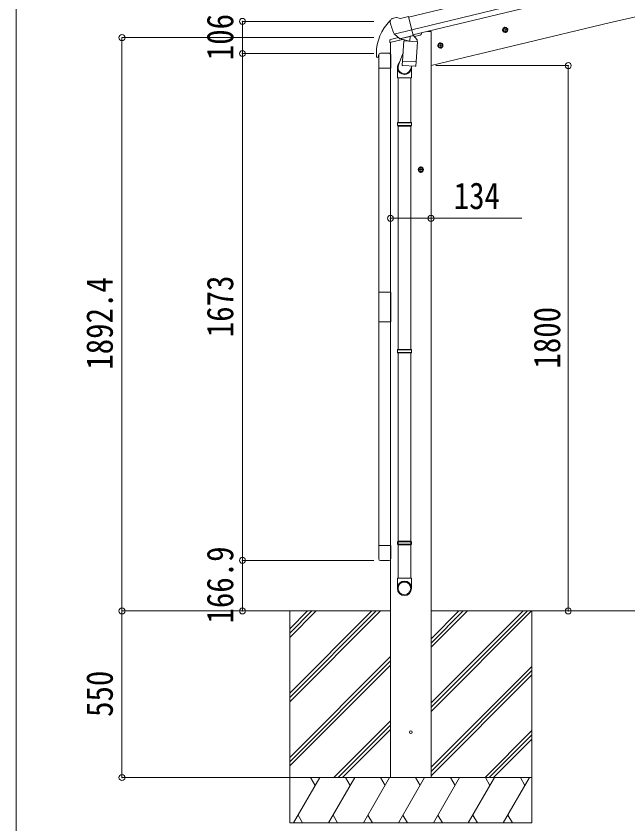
# Model space of a CAD drawing. Units: millimetres at full size. Extents: x -5590 to 5652, y -3902 to 3858.
# Drawn here: x -5590 to -3570, y -1525 to 1141 of the extents above; entities that cross this region are included whole.
import ezdxf
from ezdxf.enums import TextEntityAlignment as Align

# ---------------------------------------------------------------- set-up
doc = ezdxf.new("R2010")
doc.units = ezdxf.units.MM
doc.header["$LTSCALE"] = 20
doc.header["$PDMODE"] = 32
doc.header["$PDSIZE"] = 20
for name, color, linetype, lineweight in [('0-0_0', 7, 'Continuous', 9), ('0-1_本体', 7, 'Continuous', 9), ('0-2_部品', 7, 'Continuous', 9), ('0-A_寸法', 6, 'Continuous', 9), ('1-1_GLASS', 4, 'Continuous', 9), ('1-2_GLASS_SEAL', 4, 'Continuous', 9), ('F-0_240', 7, 'Continuous', 9)]:
    doc.layers.add(name, color=color, linetype=linetype, lineweight=lineweight)
doc.styles.add('ＭＳ ゴシック', font='')
doc.styles.get('ＭＳ ゴシック').set_extended_font_data('MS Gothic')

msp = doc.modelspace()

# ---------------------------------------------------------------- linework, layer by layer
at = {"layer": '0-0_0'}
for p, q in [((-4353.83, -822.04), (-4704.11, -822.04)), ((-4686.83, -822.04), (-4686.83, -1522.04)), ((-4686.83, -1093.54), (-4415.33, -822.04)), ((-4686.83, -1107.68), (-4401.19, -822.04)), ((-4686.83, -1121.82), (-4387.05, -822.04)), ((-4686.83, -881.41), (-4627.46, -822.04)), ((-4686.83, -895.55), (-4613.32, -822.04)), ((-4686.83, -909.69), (-4599.18, -822.04)), ((-4219.83, -822.04), (-2210.48, -822.04)), ((-4219.83, -1154.3), (-3887.57, -822.04)), ((-4219.83, -1126.01), (-3915.85, -822.04)), ((-4219.83, -1140.15), (-3901.71, -822.04)), ((-4219.83, -942.17), (-4099.7, -822.04)), ((-4219.83, -928.02), (-4113.84, -822.04)), ((-4219.83, -913.88), (-4127.99, -822.04)), ((-3886.83, -822.04), (-3886.83, -1522.04)), ((-4686.83, -1305.67), (-4353.83, -972.67)), ((-4686.83, -1319.81), (-4353.83, -986.81)), ((-4686.83, -1333.95), (-4353.83, -1000.95)), ((-4219.83, -1338.14), (-3886.83, -1005.15)), ((-4219.83, -1352.29), (-3886.83, -1019.29)), ((-4219.83, -1366.43), (-3886.83, -1033.43)), ((-4541.07, -1372.04), (-4353.83, -1184.8)), ((-4526.93, -1372.04), (-4353.83, -1198.94)), ((-4512.78, -1372.04), (-4353.83, -1213.09)), ((-4041.59, -1372.04), (-3886.83, -1217.28)), ((-4027.45, -1372.04), (-3886.83, -1231.42)), ((-4013.31, -1372.04), (-3886.83, -1245.56)), ((-3886.83, -1372.04), (-4686.83, -1372.04)), ((-4674.13, -1522.04), (-4587.53, -1372.04)), ((-4602.53, -1398.02), (-4617.53, -1372.04)), ((-4558.66, -1522.04), (-4472.06, -1372.04)), ((-4487.06, -1398.02), (-4502.06, -1372.04)), ((-4443.19, -1522.04), (-4356.59, -1372.04)), ((-4371.59, -1398.02), (-4386.59, -1372.04)), ((-4327.72, -1522.04), (-4241.12, -1372.04)), ((-4256.12, -1398.02), (-4271.12, -1372.03)), ((-4212.25, -1522.04), (-4125.65, -1372.04)), ((-4140.65, -1398.02), (-4155.65, -1372.04)), ((-4096.78, -1522.04), (-4010.18, -1372.04)), ((-4040.18, -1372.04), (-4025.18, -1398.02)), ((-3981.31, -1522.04), (-3894.71, -1372.04)), ((-3924.71, -1372.04), (-3909.71, -1398.02)), ((-4659.13, -1496.06), (-4644.13, -1522.04)), ((-4543.66, -1496.06), (-4528.66, -1522.04)), ((-4428.19, -1496.06), (-4413.19, -1522.04)), ((-4312.72, -1496.06), (-4297.72, -1522.04)), ((-4197.25, -1496.06), (-4182.25, -1522.04)), ((-4081.78, -1496.06), (-4066.78, -1522.04)), ((-3966.31, -1496.06), (-3951.31, -1522.04)), ((-4686.83, -1522.04), (-3886.83, -1522.04))]:
    msp.add_line(p, q, dxfattribs=at)
at = {"layer": '0-1_本体', "color": 4}
for p, q in [((-4293.79, 1137.56), (-3810.86, 1254.87)), ((-4283.77, 1095.8), (-3800.73, 1213.13)), ((-4279.79, 1079.23), (-3796.7, 1196.56)), ((-4219.83, 977.84), (-3631.05, 1119.2)), ((-4219.83, 1090.96), (-4231.46, 1090.96)), ((-4219.83, 1090.96), (-4219.83, -1372.04)), ((-4353.83, 1054.86), (-4353.83, -1372.04))]:
    msp.add_line(p, q, dxfattribs=at)
msp.add_arc((-2389.11, -4053.86), 5320.05, 95, 103.5, dxfattribs=at)
at = {"layer": '0-2_部品'}
for p, q in [((-4355.26, 1122.58), (-4354.99, 1121.43)), ((-4351.04, 1131.15), (-4354.9, 1124.86)), ((-4347.95, 1133.4), (-4334.76, 1136.57)), ((-4320.21, 1133.89), (-4333.47, 1136.59)), ((-4320.21, 1133.89), (-4294.27, 1140.12)), ((-4341.21, 1082.27), (-4283.7, 1096.08)), ((-3984.8, 1093.4), (-3965.35, 1098.07)), ((-3980.24, 1101.18), (-3982.38, 1093.99)), ((-3972.95, 1102.93), (-3980.24, 1101.18)), ((-3972.74, 1086.01), (-3977.41, 1105.46)), ((-3967.78, 1097.49), (-3972.95, 1102.93)), ((-3969.91, 1090.29), (-3967.78, 1097.49)), ((-4327.88, 1070.34), (-4354.09, 1064.05)), ((-4324.36, 1067.36), (-4340.73, 1081.85)), ((-4321.65, 1066.79), (-4314.13, 1068.6)), ((-4320.81, 1066.9), (-4319.28, 1067.26)), ((-4319.28, 1067.26), (-4282.58, 1076.08)), ((-4317.44, 1067.04), (-4317.49, 1066.3)), ((-4288.53, 1074.25), (-4289.55, 1059.65)), ((-4282.58, 1076.08), (-4281.05, 1076.44)), ((-4279.49, 1078.55), (-4278.55, 1078.48)), ((-4278.55, 1078.48), (-4265.24, 1063.17)), ((-4274.56, 1073.89), (-4255.67, 1078.42)), ((-4251.83, 1086.6), (-4251.83, 1083.29)), ((-4356.39, 1054.24), (-4313.68, 1064.49)), ((-4356.39, 1061.13), (-4356.39, 1054.24)), ((-4316.74, 1065.26), (-4290.92, 1058.82)), ((-4309.82, 1059.91), (-4314.49, 993.07)), ((-4264.13, 1056.71), (-4309.82, 1059.91)), ((-4308.04, 1063.09), (-4308.27, 1059.8)), ((-4268.81, 989.88), (-4264.13, 1056.71)), ((-4265.24, 1063.17), (-4265.68, 1056.82)), ((-4198.72, 1042.05), (-4179.28, 1046.71)), ((-4194.17, 1049.82), (-4196.3, 1042.63)), ((-4186.87, 1051.58), (-4194.17, 1049.82)), ((-4186.67, 1034.66), (-4191.33, 1054.1)), ((-4181.7, 1046.13), (-4186.87, 1051.58)), ((-4183.83, 1038.94), (-4181.7, 1046.13)), ((-4312.76, 1017.84), (-4327.46, 979.29)), ((-4315.35, 980.61), (-4314.48, 993.07)), ((-4268.81, 989.88), (-4314.49, 993.07)), ((-4268.82, 989.88), (-4269.71, 977.18)), ((-4330.83, 937.21), (-4330.83, 971.56)), ((-4314.96, 979.25), (-4314.96, 979.25)), ((-4313.51, 978.47), (-4271.81, 975.55)), ((-4283.43, 976.36), (-4287.97, 965.04)), ((-4284.83, 971.86), (-4284.83, 937.21)), ((-4284.83, 937.21), (-4330.83, 937.21)), ((-4328.83, 937.21), (-4328.83, 790.51)), ((-4286.83, 937.21), (-4286.83, 790.51)), ((-4330.83, 788.51), (-4329.83, 790.51)), ((-4284.83, 788.51), (-4330.83, 788.51)), ((-4284.83, 780.51), (-4330.83, 780.51)), ((-4285.83, 790.51), (-4329.83, 790.51)), ((-4285.83, 778.51), (-4329.83, 778.51)), ((-4328.83, 778.51), (-4328.83, 41.32)), ((-4286.83, 778.51), (-4286.83, 41.32)), ((-4284.83, 788.51), (-4285.83, 790.51)), ((-4284.83, 780.51), (-4285.83, 778.51)), ((-4284.83, 788.51), (-4284.83, 780.51)), ((-4253.33, 641.97), (-4259.83, 638.22)), ((-4253.33, 624.46), (-4253.33, 644.46)), ((-4246.83, 638.22), (-4253.33, 641.97)), ((-4243.33, 634.46), (-4263.33, 634.46)), ((-4259.83, 638.22), (-4259.83, 630.71)), ((-4259.83, 630.71), (-4253.33, 626.96)), ((-4330.83, 39.32), (-4329.83, 41.32)), ((-4284.83, 39.32), (-4330.83, 39.32)), ((-4284.83, 31.32), (-4330.83, 31.32)), ((-4285.83, 41.32), (-4329.83, 41.32)), ((-4285.83, 29.32), (-4329.83, 29.32)), ((-4328.83, 29.32), (-4328.83, -713.87)), ((-4286.83, 29.32), (-4286.83, -713.87)), ((-4284.83, 39.32), (-4285.83, 41.32)), ((-4284.83, 31.32), (-4285.83, 29.32)), ((-4284.83, 39.32), (-4284.83, 31.32)), ((-4330.83, -593.87), (-4329.83, -591.87)), ((-4284.83, -593.87), (-4330.83, -593.87)), ((-4284.83, -601.87), (-4330.83, -601.87)), ((-4285.83, -591.87), (-4329.83, -591.87)), ((-4285.83, -603.87), (-4329.83, -603.87)), ((-4328.83, -603.87), (-4328.83, -713.87)), ((-4286.83, -603.87), (-4286.83, -713.87)), ((-4284.83, -593.87), (-4285.83, -591.87)), ((-4284.83, -601.87), (-4285.83, -603.87)), ((-4284.83, -593.87), (-4284.83, -601.87)), ((-4330.83, -748.01), (-4330.83, -713.87)), ((-4284.83, -713.87), (-4330.83, -713.87)), ((-4284.83, -748.01), (-4284.83, -713.87))]:
    msp.add_line(p, q, dxfattribs=at)
for points in [[(-4288.85, 1074.67), (-4279.12, 1077), (-4294.27, 1140.12)], [(-3982.38, 1093.99), (-3977.21, 1088.54), (-3969.91, 1090.29)], [(-4341.48, 1082.85), (-4340.89, 1082), (-4340.73, 1081.85)], [(-4288.85, 1074.67), (-4289.08, 1074.52), (-4313.85, 1068.57), (-4314.13, 1068.6)], [(-4196.3, 1042.63), (-4191.13, 1037.18), (-4183.83, 1038.94)], [(-4330.83, 788.51), (-4330.83, 780.51), (-4329.83, 778.51)], [(-4253.33, 626.96), (-4246.83, 630.71), (-4246.83, 638.22)], [(-4330.83, 39.32), (-4330.83, 31.32), (-4329.83, 29.32)], [(-4330.83, -593.87), (-4330.83, -601.87), (-4329.83, -603.87)]]:
    msp.add_lwpolyline(points, dxfattribs=at)
for centre, radius in [((-3975.08, 1095.74), 8.5), ((-3975.08, 1095.74), 7.7), ((-3975.08, 1095.74), 6.5), ((-4189, 1044.38), 8.5), ((-4189, 1044.38), 7.7), ((-4189, 1044.38), 6.5), ((-4253.33, 634.46), 8.5), ((-4253.33, 634.46), 7.7), ((-4253.33, 634.46), 6.5)]:
    msp.add_circle(centre, radius, dxfattribs=at)
at = {"layer": '0-2_部品', "color": 4}
msp.add_circle((-4286.83, -1222.04), 4.5, dxfattribs=at)
at = {"layer": '0-2_部品'}
for centre, radius, start, end in [((-4158.18, 1168.68), 202.4, 193.5, 205.09125), ((-4346.78, 1128.54), 5, 103.5, 148.5), ((-4334.06, 1133.65), 3, 78.5, 103.5), ((-4320.93, 1067.38), 0.5, 248.23754, 283.5), ((-4317.94, 1067.07), 0.5, 356, 103.5), ((-4287.93, 1074.17), 0.604, 100.59842, 172.20595), ((-4281.16, 1076.93), 0.5, 283.5, 318.76246), ((-4256.83, 1083.29), 5, 283.5, 0), ((-4353.39, 1061.13), 3, 103.5, 180), ((-4316.5, 1066.23), 1, 176, 256), ((-4290.57, 1059.79), 1.03, 250.03897, 351.96569), ((-4300.83, 971.56), 30, 177.45142, 180), ((-4313.41, 980.43), 1.95, 175.04017, 217.47766), ((-4313.37, 980.46), 2, 217.40962, 266), ((-4271.67, 977.55), 2, 266, 349.46843)]:
    msp.add_arc(centre, radius, start, end, dxfattribs=at)
for centre, major_axis, ratio, start_param, end_param in [((-4352.34, 1123.29), (-1.57, -2.57), 0.99628, 4.712389, 5.4996506), ((-4322.37, 1069.61), (-0.73, -2.92), 0.997631, 5.8041905, 6.6006116), ((-4322.31, 1069.84), (2.63, 3.16), 0.650902, 4.0958226, 4.1686332), ((-4322.34, 1069.72), (-0.73, -2.92), 0.997631, 0.3902369, 0.4789948), ((-4307.83, 971.86), (23, 0), 0.996195, 2.3585569, 6.3253237), ((-4307.83, 971.86), (21, 0), 0.996195, 2.7786684, 5.9512394), ((-4307.83, -746.27), (-23, 0), 0.996195, 3.1415927, 6.2831853), ((-4307.83, -748.01), (-23, 0), 0.996195, 3.1415927, 6.2831853), ((-4307.83, -748.01), (0, -23.43), 0.981806, 4.712389, 7.8539816)]:
    msp.add_ellipse(centre, major_axis=major_axis, ratio=ratio, start_param=start_param, end_param=end_param, dxfattribs=at)
msp.add_ellipse((-4307.83, -748.01), major_axis=(21, 0), ratio=0.996195, dxfattribs=at)
at = {"layer": '0-A_寸法'}
for p, q in [((-4842.7, 1123.85), (-4409.09, 1123.85)), ((-4842.7, 1123.85), (-4842.7, 1017.85)), ((-5240.67, 1070.36), (-4409.09, 1070.36)), ((-5240.67, 1070.36), (-5240.67, -822.04)), ((-4842.7, 1017.85), (-4409.09, 1017.85)), ((-4842.7, 1017.85), (-4842.7, -655.15)), ((-3766.81, 977.94), (-4204.46, 977.94)), ((-3766.81, -822.04), (-3766.81, 977.94)), ((-4353.83, 474.01), (-4219.83, 474.01)), ((-4219.83, 474.01), (-3919.83, 474.01)), ((-4842.7, -655.15), (-4409.09, -655.15)), ((-4842.7, -655.15), (-4842.7, -822.04)), ((-5240.67, -822.04), (-4686.83, -822.04)), ((-5240.67, -1372.04), (-5240.67, -822.04)), ((-4842.7, -822.04), (-4409.09, -822.04)), ((-3766.81, -822.04), (-4204.46, -822.04)), ((-5240.67, -1372.04), (-4686.83, -1372.04))]:
    msp.add_line(p, q, dxfattribs=at)
for p in [(-4842.7, 1123.85), (-5240.67, 1070.36), (-4842.7, 1017.85), (-3766.81, 977.94), (-4353.83, 474.01), (-4219.83, 474.01), (-4842.7, -655.15), (-5240.67, -822.04), (-4842.7, -822.04), (-3766.81, -822.04), (-5240.67, -1372.04)]:
    msp.add_point(p, dxfattribs=at)
at = {"layer": '1-1_GLASS'}
for p, q in [((-4391.84, 969.35), (-4391.84, 230.35)), ((-4353.83, 969.35), (-4353.83, 230.35)), ((-4391.84, 132.35), (-4391.84, -606.65)), ((-4353.83, -606.65), (-4353.83, 132.35))]:
    msp.add_line(p, q, dxfattribs=at)
at = {"layer": '1-2_GLASS_SEAL'}
for p, q in [((-4400.34, 1017.84), (-4400.34, 1006.08)), ((-4387.34, 1018.55), (-4358.34, 1018.55)), ((-4387.07, 1018.85), (-4353.83, 1018.85)), ((-4399.84, 1005.58), (-4393.57, 1005.58)), ((-4393.07, 1012.85), (-4393.07, 1006.08)), ((-4392.84, 969.35), (-4392.84, 1013.05)), ((-4352.84, 1013.05), (-4352.84, 969.35)), ((-4352.84, 969.35), (-4392.84, 969.35)), ((-4392.84, -606.65), (-4392.84, -650.35)), ((-4352.84, -606.65), (-4392.84, -606.65)), ((-4352.84, -650.35), (-4352.84, -606.65)), ((-4387.34, -655.85), (-4358.34, -655.85))]:
    msp.add_line(p, q, dxfattribs=at)
msp.add_lwpolyline([(-4392.83, 230.35), (-4352.83, 230.35), (-4352.83, 132.35), (-4392.83, 132.35)], close=True, dxfattribs=at)
for centre, radius, start, end in [((-4248.08, 1017.84), 152.26, 135.14293, 180), ((-4351.59, 1119.87), 6.95, 109.83581, 129.45641), ((-4387.07, 1012.85), 6, 90, 180), ((-4387.34, 1013.05), 5.5, 90, 180), ((-4358.34, 1013.05), 5.5, 0, 90), ((-4399.84, 1006.08), 0.5, 180, 270), ((-4393.57, 1006.08), 0.5, 270, 0), ((-4387.34, -650.35), 5.5, 180, 270), ((-4358.34, -650.35), 5.5, 270, 0)]:
    msp.add_arc(centre, radius, start, end, dxfattribs=at)
at = {"layer": 'F-0_240', "color": 5}
msp.add_line((-5590.3, 3858.23), (-5590.3, -3901.77), dxfattribs=at)

# ---------------------------------------------------------------- texts
at = {"layer": '0-A_寸法', "color": 7, "style": 'ＭＳ ゴシック', "width": 0.85}
for s, p in [('106', (-4846.7, 995.85)), ('1892.4', (-5244.67, -25.84)), ('1673', (-4846.7, 81.35)), ('1800', (-3766.81, -22.05)), ('166.9', (-4846.7, -863.59)), ('550', (-5244.67, -1172.04))]:
    msp.add_text(s, height=87.98, rotation=90, dxfattribs=at).set_placement(p, align=Align.BOTTOM_LEFT)
msp.add_text('134', height=87.98, dxfattribs=at).set_placement((-4144.83, 478.01), align=Align.BOTTOM_LEFT)

doc.saveas('drawing.dxf')
